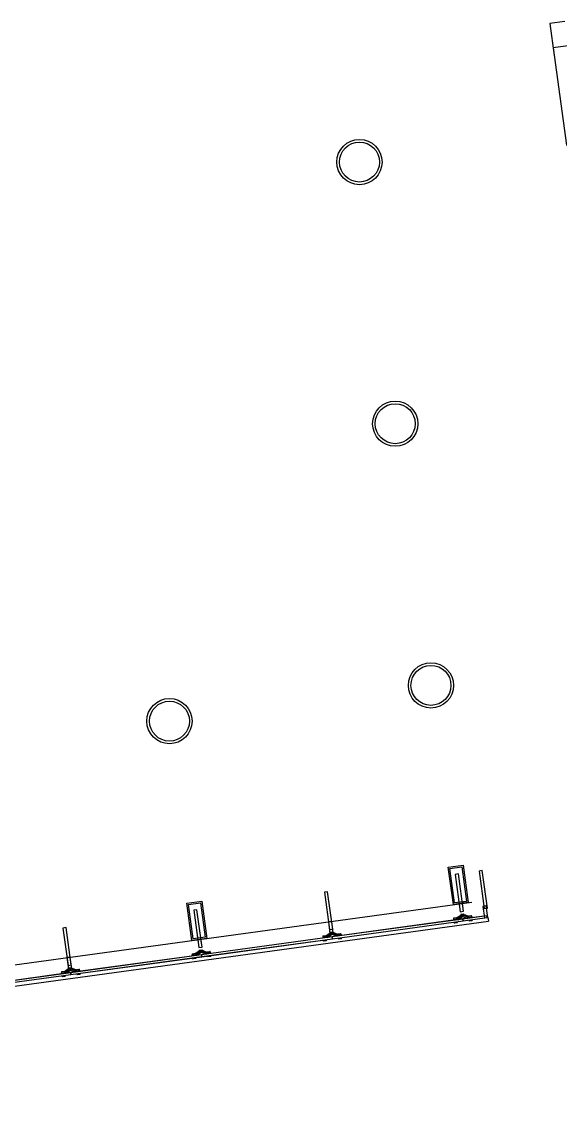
# Model space of a CAD drawing. Header units: millimetres. Extents: x -28081 to 142643, y -11740 to 128443.
# Drawn here: x -14614 to -7467, y 95449 to 109746 of the extents above; entities that cross this region are included whole.
import ezdxf

# ---------------------------------------------------------------- set-up
doc = ezdxf.new("R2010")
doc.units = ezdxf.units.MM
doc.header["$LTSCALE"] = 10
for name, color, linetype in [('A—墙体', 7, 'Continuous'), ('A—门窗', 135, 'Continuous'), ('E2-RI-5F$0$0S-SLAB-HOLE', 210, 'Continuous')]:
    doc.layers.add(name, color=color, linetype=linetype)
doc.layers.add('E-RF-5F$0$A-GLAZ', color=6, linetype='Continuous', lineweight=5)
doc.layers.get('E2-RI-5F$0$0S-SLAB-HOLE').off()

# ---------------------------------------------------------------- blocks, each defined once
blk = doc.blocks.new('E-RF-5F$0$System Panel - Glazed-10937702-E2 号楼五层平面图 5TH FLOOR PLAN')
at = {"layer": 'A—门窗'}
for p, q in [((160, -19.05), (-160, -19.05)), ((-160, -19.05), (-160, -44.45)), ((-160, -44.45), (160, -44.45)), ((160, -44.45), (160, -19.05))]:
    blk.add_line(p, q, dxfattribs=at)
blk = doc.blocks.new('E-RF-5F$0$Spider Panel - Spider Panel-V29-E2 号楼五层平面图 5TH FLOOR PLAN')
at = {"layer": 'A—门窗'}
for p, q in [((875, 0), (-875, 0)), ((875, -25), (875, 0)), ((-875, 0), (-875, -25)), ((-875, -25), (875, -25))]:
    blk.add_line(p, q, dxfattribs=at)
at = {"layer": 'E-RF-5F$0$A-GLAZ', "color": 8, "lineweight": 9}
for p, q in [((-1000, 15), (-1000, 0)), ((-1000, 15), (-993, 15)), ((-995, 30), (-995, 0)), ((-995, 30), (-989, 30)), ((-993, 15), (-957, 15)), ((-989, 30), (-955, 30)), ((-940, 15), (-957, 15)), ((-955, 26), (-910, 50)), ((-955, 0), (-955, 30)), ((-875, 50), (-940, 15)), ((-940, 0), (-875, 35)), ((-893, 50), (-910, 50)), ((-875, 50), (-910, 50)), ((-900, 50), (-900, 46)), ((-900, 50), (-900, 46)), ((-895, 65), (-895, 50)), ((-895, 65), (-889, 65)), ((-895, 65), (-895, 50)), ((-895, 65), (-861, 65)), ((-895, 65), (-895, 50)), ((-895, 65), (-861, 65)), ((-895, 65), (-895, 50)), ((-895, 65), (-889, 65)), ((-875, 50), (-893, 50)), ((-889, 65), (-855, 65)), ((-889, 65), (-855, 65)), ((-810, 15), (-875, 50)), ((-840, 50), (-875, 50)), ((-857, 50), (-875, 50)), ((-875, 35), (-810, 0)), ((-861, 65), (-855, 65)), ((-861, 65), (-855, 65)), ((-840, 50), (-857, 50)), ((-855, 50), (-855, 65)), ((-855, 50), (-855, 65)), ((-855, 50), (-855, 65)), ((-855, 50), (-855, 65)), ((-850, 46), (-850, 50)), ((-850, 46), (-850, 50)), ((-840, 50), (-795, 26)), ((-793, 15), (-810, 15)), ((-795, 30), (-795, 0)), ((-795, 30), (-761, 30)), ((-793, 15), (-757, 15)), ((-761, 30), (-755, 30)), ((-757, 15), (-750, 15)), ((-755, 0), (-755, 30)), ((-750, 0), (-750, 15)), ((750, 15), (750, 0)), ((750, 15), (757, 15)), ((755, 30), (755, 0)), ((755, 30), (761, 30)), ((757, 15), (793, 15)), ((761, 30), (795, 30)), ((810, 15), (793, 15)), ((795, 26), (825, 42)), ((795, 0), (795, 30)), ((860, 42), (810, 15)), ((810, 0), (875, 35)), ((875, 35), (940, 0)), ((940, 15), (890, 42)), ((925, 42), (955, 26)), ((957, 15), (940, 15)), ((955, 30), (955, 0)), ((955, 30), (989, 30)), ((957, 15), (993, 15)), ((989, 30), (995, 30)), ((993, 15), (1000, 15)), ((995, 0), (995, 30)), ((1000, 0), (1000, 15)), ((-995, -25), (-995, -40)), ((-989, -40), (-995, -40)), ((-955, -40), (-989, -40)), ((-955, -40), (-955, -25)), ((-795, -25), (-795, -40)), ((-761, -40), (-795, -40)), ((-755, -40), (-761, -40)), ((-755, -40), (-755, -25))]:
    blk.add_line(p, q, dxfattribs=at)
blk = doc.blocks.new('E-RF-5F$0$Spider Panel - Spider Panel-10937385-E2 号楼五层平面图 5TH FLOOR PLAN')
at = {"layer": 'A—门窗', "color": 8, "lineweight": 9}
for p, q in [((-1000, 15), (-1000, 0)), ((-1000, 15), (-993, 15)), ((-995, 30), (-995, 0)), ((-995, 30), (-989, 30)), ((-993, 15), (-957, 15)), ((-989, 30), (-955, 30)), ((-940, 15), (-957, 15)), ((-955, 26), (-910, 50)), ((-955, 0), (-955, 30)), ((-875, 50), (-940, 15)), ((-940, 0), (-875, 35)), ((-893, 50), (-910, 50)), ((-875, 50), (-910, 50)), ((-900, 50), (-900, 46)), ((-900, 50), (-900, 46)), ((-895, 65), (-895, 50)), ((-895, 65), (-889, 65)), ((-895, 65), (-895, 50)), ((-895, 65), (-861, 65)), ((-895, 65), (-895, 50)), ((-895, 65), (-861, 65)), ((-895, 65), (-895, 50)), ((-895, 65), (-889, 65)), ((-875, 50), (-893, 50)), ((-889, 65), (-855, 65)), ((-889, 65), (-855, 65)), ((-810, 15), (-875, 50)), ((-840, 50), (-875, 50)), ((-857, 50), (-875, 50)), ((-875, 35), (-810, 0)), ((-861, 65), (-855, 65)), ((-861, 65), (-855, 65)), ((-840, 50), (-857, 50)), ((-855, 50), (-855, 65)), ((-855, 50), (-855, 65)), ((-855, 50), (-855, 65)), ((-855, 50), (-855, 65)), ((-850, 46), (-850, 50)), ((-850, 46), (-850, 50)), ((-840, 50), (-795, 26)), ((-793, 15), (-810, 15)), ((-795, 30), (-795, 0)), ((-795, 30), (-761, 30)), ((-793, 15), (-757, 15)), ((-761, 30), (-755, 30)), ((-757, 15), (-750, 15)), ((-755, 0), (-755, 30)), ((-750, 0), (-750, 15)), ((750, 15), (750, 0)), ((750, 15), (757, 15)), ((755, 30), (755, 0)), ((755, 30), (761, 30)), ((757, 15), (793, 15)), ((761, 30), (795, 30)), ((810, 15), (793, 15)), ((795, 26), (840, 50)), ((795, 0), (795, 30)), ((875, 50), (810, 15)), ((810, 0), (875, 35)), ((857, 50), (840, 50)), ((875, 50), (840, 50)), ((850, 50), (850, 46)), ((850, 50), (850, 46)), ((855, 65), (855, 50)), ((855, 65), (861, 65)), ((855, 65), (855, 50)), ((855, 65), (889, 65)), ((855, 65), (855, 50)), ((855, 65), (889, 65)), ((855, 65), (855, 50)), ((855, 65), (861, 65)), ((875, 50), (857, 50)), ((861, 65), (895, 65)), ((861, 65), (895, 65)), ((940, 15), (875, 50)), ((910, 50), (875, 50)), ((893, 50), (875, 50)), ((875, 35), (940, 0)), ((889, 65), (895, 65)), ((889, 65), (895, 65)), ((910, 50), (893, 50)), ((895, 50), (895, 65)), ((895, 50), (895, 65)), ((895, 50), (895, 65)), ((895, 50), (895, 65)), ((900, 46), (900, 50)), ((900, 46), (900, 50)), ((910, 50), (955, 26)), ((957, 15), (940, 15)), ((955, 30), (955, 0)), ((955, 30), (989, 30)), ((957, 15), (993, 15)), ((989, 30), (995, 30)), ((993, 15), (1000, 15)), ((995, 0), (995, 30)), ((1000, 0), (1000, 15)), ((-995, -25), (-995, -40)), ((-989, -40), (-995, -40)), ((-955, -40), (-989, -40)), ((-955, -40), (-955, -25)), ((-795, -25), (-795, -40)), ((-761, -40), (-795, -40)), ((-755, -40), (-761, -40)), ((-755, -40), (-755, -25)), ((755, -25), (755, -40)), ((761, -40), (755, -40)), ((795, -40), (761, -40)), ((795, -40), (795, -25)), ((955, -25), (955, -40)), ((989, -40), (955, -40)), ((995, -40), (989, -40)), ((995, -40), (995, -25))]:
    blk.add_line(p, q, dxfattribs=at)
at = {"layer": 'A—门窗'}
for p, q in [((875, 0), (-875, 0)), ((-875, 0), (-875, -25)), ((-875, -25), (875, -25)), ((875, -25), (875, 0))]:
    blk.add_line(p, q, dxfattribs=at)
blk = doc.blocks.new('E-RF-5F$0$Spider Panel - Spider Panel-10937387-E2 号楼五层平面图 5TH FLOOR PLAN')
at = {"layer": 'A—门窗'}
for p, q in [((875, 0), (-875, 0)), ((-875, 0), (-875, -25)), ((-875, -25), (875, -25)), ((875, -25), (875, 0))]:
    blk.add_line(p, q, dxfattribs=at)
at = {"layer": 'E-RF-5F$0$A-GLAZ', "color": 8, "lineweight": 9}
for p, q in [((-1000, 15), (-1000, 0)), ((-1000, 15), (-993, 15)), ((-995, 30), (-995, 0)), ((-995, 30), (-989, 30)), ((-993, 15), (-957, 15)), ((-989, 30), (-955, 30)), ((-940, 15), (-957, 15)), ((-955, 26), (-910, 50)), ((-955, 0), (-955, 30)), ((-875, 50), (-940, 15)), ((-940, 0), (-875, 35)), ((-893, 50), (-910, 50)), ((-875, 50), (-910, 50)), ((-900, 50), (-900, 46)), ((-900, 50), (-900, 46)), ((-895, 65), (-895, 50)), ((-895, 65), (-889, 65)), ((-895, 65), (-895, 50)), ((-895, 65), (-861, 65)), ((-895, 65), (-895, 50)), ((-895, 65), (-861, 65)), ((-895, 65), (-895, 50)), ((-895, 65), (-889, 65)), ((-875, 50), (-893, 50)), ((-889, 65), (-855, 65)), ((-889, 65), (-855, 65)), ((-810, 15), (-875, 50)), ((-840, 50), (-875, 50)), ((-857, 50), (-875, 50)), ((-875, 35), (-810, 0)), ((-861, 65), (-855, 65)), ((-861, 65), (-855, 65)), ((-840, 50), (-857, 50)), ((-855, 50), (-855, 65)), ((-855, 50), (-855, 65)), ((-855, 50), (-855, 65)), ((-855, 50), (-855, 65)), ((-850, 46), (-850, 50)), ((-850, 46), (-850, 50)), ((-840, 50), (-795, 26)), ((-793, 15), (-810, 15)), ((-795, 30), (-795, 0)), ((-795, 30), (-761, 30)), ((-793, 15), (-757, 15)), ((-761, 30), (-755, 30)), ((-757, 15), (-750, 15)), ((-755, 0), (-755, 30)), ((-750, 0), (-750, 15)), ((750, 15), (750, 0)), ((750, 15), (757, 15)), ((755, 30), (755, 0)), ((755, 30), (761, 30)), ((757, 15), (793, 15)), ((761, 30), (795, 30)), ((810, 15), (793, 15)), ((795, 26), (840, 50)), ((795, 0), (795, 30)), ((875, 50), (810, 15)), ((810, 0), (875, 35)), ((857, 50), (840, 50)), ((875, 50), (840, 50)), ((850, 50), (850, 46)), ((850, 50), (850, 46)), ((855, 65), (855, 50)), ((855, 65), (861, 65)), ((855, 65), (855, 50)), ((855, 65), (889, 65)), ((855, 65), (855, 50)), ((855, 65), (889, 65)), ((855, 65), (855, 50)), ((855, 65), (861, 65)), ((875, 50), (857, 50)), ((861, 65), (895, 65)), ((861, 65), (895, 65)), ((940, 15), (875, 50)), ((910, 50), (875, 50)), ((893, 50), (875, 50)), ((875, 35), (940, 0)), ((889, 65), (895, 65)), ((889, 65), (895, 65)), ((910, 50), (893, 50)), ((895, 50), (895, 65)), ((895, 50), (895, 65)), ((895, 50), (895, 65)), ((895, 50), (895, 65)), ((900, 46), (900, 50)), ((900, 46), (900, 50)), ((910, 50), (955, 26)), ((957, 15), (940, 15)), ((955, 30), (955, 0)), ((955, 30), (989, 30)), ((957, 15), (993, 15)), ((989, 30), (995, 30)), ((993, 15), (1000, 15)), ((995, 0), (995, 30)), ((1000, 0), (1000, 15)), ((-995, -25), (-995, -40)), ((-989, -40), (-995, -40)), ((-955, -40), (-989, -40)), ((-955, -40), (-955, -25)), ((-795, -25), (-795, -40)), ((-761, -40), (-795, -40)), ((-755, -40), (-761, -40)), ((-755, -40), (-755, -25)), ((755, -25), (755, -40)), ((761, -40), (755, -40)), ((795, -40), (761, -40)), ((795, -40), (795, -25)), ((955, -25), (955, -40)), ((989, -40), (955, -40)), ((995, -40), (989, -40)), ((995, -40), (995, -25))]:
    blk.add_line(p, q, dxfattribs=at)
blk = doc.blocks.new('E-RF-5F$0$Spider Panel - Spider Panel-10937386-E2 号楼五层平面图 5TH FLOOR PLAN')
at = {"layer": 'A—门窗'}
for p, q in [((875, 0), (-875, 0)), ((875, -25), (875, 0)), ((-875, 0), (-875, -25)), ((-875, -25), (875, -25))]:
    blk.add_line(p, q, dxfattribs=at)
at = {"layer": 'E-RF-5F$0$A-GLAZ', "color": 8, "lineweight": 9}
for p, q in [((-1000, 15), (-1000, 0)), ((-1000, 15), (-993, 15)), ((-995, 30), (-995, 0)), ((-995, 30), (-989, 30)), ((-993, 15), (-957, 15)), ((-989, 30), (-955, 30)), ((-940, 15), (-957, 15)), ((-955, 26), (-910, 50)), ((-955, 0), (-955, 30)), ((-875, 50), (-940, 15)), ((-940, 0), (-875, 35)), ((-893, 50), (-910, 50)), ((-875, 50), (-910, 50)), ((-900, 50), (-900, 46)), ((-900, 50), (-900, 46)), ((-895, 65), (-895, 50)), ((-895, 65), (-889, 65)), ((-895, 65), (-895, 50)), ((-895, 65), (-861, 65)), ((-895, 65), (-895, 50)), ((-895, 65), (-861, 65)), ((-895, 65), (-895, 50)), ((-895, 65), (-889, 65)), ((-875, 50), (-893, 50)), ((-889, 65), (-855, 65)), ((-889, 65), (-855, 65)), ((-810, 15), (-875, 50)), ((-840, 50), (-875, 50)), ((-857, 50), (-875, 50)), ((-875, 35), (-810, 0)), ((-861, 65), (-855, 65)), ((-861, 65), (-855, 65)), ((-840, 50), (-857, 50)), ((-855, 50), (-855, 65)), ((-855, 50), (-855, 65)), ((-855, 50), (-855, 65)), ((-855, 50), (-855, 65)), ((-850, 46), (-850, 50)), ((-850, 46), (-850, 50)), ((-840, 50), (-795, 26)), ((-793, 15), (-810, 15)), ((-795, 30), (-795, 0)), ((-795, 30), (-761, 30)), ((-793, 15), (-757, 15)), ((-761, 30), (-755, 30)), ((-757, 15), (-750, 15)), ((-755, 0), (-755, 30)), ((-750, 0), (-750, 15)), ((750, 15), (750, 0)), ((750, 15), (757, 15)), ((755, 30), (755, 0)), ((755, 30), (761, 30)), ((757, 15), (793, 15)), ((761, 30), (795, 30)), ((810, 15), (793, 15)), ((795, 26), (840, 50)), ((795, 0), (795, 30)), ((875, 50), (810, 15)), ((810, 0), (875, 35)), ((857, 50), (840, 50)), ((875, 50), (840, 50)), ((850, 50), (850, 46)), ((850, 50), (850, 46)), ((855, 65), (855, 50)), ((855, 65), (861, 65)), ((855, 65), (855, 50)), ((855, 65), (889, 65)), ((855, 65), (855, 50)), ((855, 65), (889, 65)), ((855, 65), (855, 50)), ((855, 65), (861, 65)), ((875, 50), (857, 50)), ((861, 65), (895, 65)), ((861, 65), (895, 65)), ((940, 15), (875, 50)), ((910, 50), (875, 50)), ((893, 50), (875, 50)), ((875, 35), (940, 0)), ((889, 65), (895, 65)), ((889, 65), (895, 65)), ((910, 50), (893, 50)), ((895, 50), (895, 65)), ((895, 50), (895, 65)), ((895, 50), (895, 65)), ((895, 50), (895, 65)), ((900, 46), (900, 50)), ((900, 46), (900, 50)), ((910, 50), (955, 26)), ((957, 15), (940, 15)), ((955, 30), (955, 0)), ((955, 30), (989, 30)), ((957, 15), (993, 15)), ((989, 30), (995, 30)), ((993, 15), (1000, 15)), ((995, 0), (995, 30)), ((1000, 0), (1000, 15)), ((-995, -25), (-995, -40)), ((-989, -40), (-995, -40)), ((-955, -40), (-989, -40)), ((-955, -40), (-955, -25)), ((-795, -25), (-795, -40)), ((-761, -40), (-795, -40)), ((-755, -40), (-761, -40)), ((-755, -40), (-755, -25)), ((755, -25), (755, -40)), ((761, -40), (755, -40)), ((795, -40), (761, -40)), ((795, -40), (795, -25)), ((955, -25), (955, -40)), ((989, -40), (955, -40)), ((995, -40), (989, -40)), ((995, -40), (995, -25))]:
    blk.add_line(p, q, dxfattribs=at)
blk = doc.blocks.new('E2-RI-5F$0$200x500')
at = {"layer": 'A—门窗', "elevation": 0}
blk.add_lwpolyline([(11654895, -6112598), (11654827, -6112103), (11655025, -6112076), (11655093, -6112571), (11654895, -6112598)], dxfattribs=at)
blk.add_lwpolyline([(11654912, -6112576), (11654850, -6112120), (11655008, -6112098), (11655071, -6112554)], close=True, dxfattribs=at)
blk = doc.blocks.new('E-COLS-F5')
at = {"layer": 'A—墙体'}
blk.add_lwpolyline([(11701351, -6097548), (11701527, -6098836), (11702320, -6098727), (11702144, -6097439)], close=True, dxfattribs=at)
for centre, radius in [((11698782, -6099060), 300), ((11698782, -6099060), 265), ((11699256, -6102527), 300), ((11699256, -6102527), 265), ((11699730, -6105995), 300), ((11699730, -6105995), 265), ((11696262, -6106469), 300), ((11696262, -6106469), 265)]:
    blk.add_circle(centre, radius, dxfattribs=at)

msp = doc.modelspace()

# ---------------------------------------------------------------- linework, layer by layer
at = {"layer": 'A—墙体'}
for p, q in [((-7409, 109746), (-7607, 109719)), ((-7607, 109719), (-7550, 109298))]:
    msp.add_line(p, q, dxfattribs=at)
at = {"layer": 'A—门窗', "extrusion": (0, 0, -1)}
for p, q in [((-8820, 98450), (-8863, 98444)), ((-8820, 98450), (-8863, 98444)), ((-8863, 98444), (-8796, 97949)), ((-8863, 98444), (-8796, 97949)), ((-8752, 97955), (-8820, 98450)), ((-8752, 97955), (-8820, 98450)), ((-8503, 98494), (-8546, 98488)), ((-8503, 98494), (-8546, 98488)), ((-8546, 98488), (-8479, 97992)), ((-8546, 98488), (-8479, 97992)), ((-8435, 97998), (-8503, 98494)), ((-8435, 97998), (-8503, 98494)), ((-10554, 98213), (-10597, 98207)), ((-10554, 98213), (-10597, 98207)), ((-10597, 98207), (-10530, 97712)), ((-10597, 98207), (-10530, 97712)), ((-10486, 97718), (-10554, 98213)), ((-10486, 97718), (-10554, 98213)), ((-12288, 97976), (-12331, 97970)), ((-12288, 97976), (-12331, 97970)), ((-12331, 97970), (-12263, 97475)), ((-12331, 97970), (-12263, 97475)), ((-12220, 97481), (-12288, 97976)), ((-12220, 97481), (-12288, 97976)), ((-8450, 98026), (-8494, 98020)), ((-8494, 98020), (-8473, 97867)), ((-8479, 97992), (-8435, 97998)), ((-8479, 97992), (-8435, 97998)), ((-8429, 97873), (-8450, 98026)), ((-10500, 97822), (-10544, 97816)), ((-10544, 97816), (-10523, 97663)), ((-10479, 97668), (-10500, 97822)), ((-8789, 97899), (-8745, 97905)), ((-8473, 97867), (-8429, 97873)), ((-14021, 97739), (-14065, 97733)), ((-14021, 97739), (-14065, 97733)), ((-14065, 97733), (-13997, 97238)), ((-14065, 97733), (-13997, 97238)), ((-13954, 97244), (-14021, 97739)), ((-13954, 97244), (-14021, 97739)), ((-10530, 97712), (-10486, 97718)), ((-10530, 97712), (-10486, 97718)), ((-10523, 97663), (-10479, 97668)), ((-12263, 97475), (-12220, 97481)), ((-12263, 97475), (-12220, 97481)), ((-13968, 97348), (-14012, 97342)), ((-14012, 97342), (-13991, 97189)), ((-13997, 97238), (-13954, 97244)), ((-13997, 97238), (-13954, 97244)), ((-13947, 97194), (-13968, 97348)), ((-13991, 97189), (-13947, 97194))]:
    msp.add_line(p, q, dxfattribs=at)
at = {"layer": 'A—门窗'}
for p, q in [((-25552, 95764, 0), (-8640, 98076, 0)), ((-25792, 95449), (-8422, 97823)), ((-8760, 97853), (-10494, 97616)), ((-10491, 97591), (-8757, 97828)), ((-8886, 97851), (-8879, 97852)), ((-8886, 97851), (-8879, 97852)), ((-8886, 97851), (-8884, 97836)), ((-8886, 97851), (-8884, 97836)), ((-8883, 97866), (-8878, 97867)), ((-8883, 97866), (-8878, 97867)), ((-8883, 97866), (-8879, 97836)), ((-8883, 97866), (-8879, 97836)), ((-8879, 97852), (-8844, 97856)), ((-8879, 97852), (-8844, 97856)), ((-8878, 97867), (-8844, 97872)), ((-8878, 97867), (-8844, 97872)), ((-8876, 97811), (-8874, 97796)), ((-8876, 97811), (-8874, 97796)), ((-8868, 97797), (-8874, 97796)), ((-8868, 97797), (-8874, 97796)), ((-8834, 97802), (-8868, 97797)), ((-8834, 97802), (-8868, 97797)), ((-8840, 97842), (-8844, 97872)), ((-8840, 97842), (-8844, 97872)), ((-8826, 97859), (-8844, 97856)), ((-8826, 97859), (-8844, 97856)), ((-8843, 97867), (-8802, 97897)), ((-8843, 97867), (-8802, 97897)), ((-8834, 97802), (-8836, 97817)), ((-8834, 97802), (-8836, 97817)), ((-8767, 97902), (-8826, 97859)), ((-8767, 97902), (-8826, 97859)), ((-8824, 97844), (-8765, 97887)), ((-8824, 97844), (-8765, 97887)), ((-8767, 97902), (-8802, 97897)), ((-8767, 97902), (-8802, 97897)), ((-8785, 97900), (-8802, 97897)), ((-8785, 97900), (-8802, 97897)), ((-8792, 97899), (-8791, 97895)), ((-8792, 97899), (-8791, 97895)), ((-8792, 97899), (-8791, 97895)), ((-8792, 97899), (-8791, 97895)), ((-8789, 97914), (-8755, 97919)), ((-8789, 97914), (-8755, 97919)), ((-8789, 97914), (-8755, 97919)), ((-8789, 97914), (-8755, 97919)), ((-8789, 97914), (-8783, 97915)), ((-8789, 97914), (-8783, 97915)), ((-8789, 97914), (-8783, 97915)), ((-8789, 97914), (-8783, 97915)), ((-8789, 97914), (-8787, 97899)), ((-8789, 97914), (-8787, 97899)), ((-8789, 97914), (-8787, 97899)), ((-8789, 97914), (-8787, 97899)), ((-8789, 97914), (-8787, 97899)), ((-8789, 97914), (-8787, 97899)), ((-8789, 97914), (-8787, 97899)), ((-8789, 97914), (-8787, 97899)), ((-8767, 97902), (-8785, 97900)), ((-8767, 97902), (-8785, 97900)), ((-8783, 97915), (-8749, 97920)), ((-8783, 97915), (-8749, 97920)), ((-8783, 97915), (-8749, 97920)), ((-8783, 97915), (-8749, 97920)), ((-8732, 97907), (-8767, 97902)), ((-8732, 97907), (-8767, 97902)), ((-8750, 97905), (-8767, 97902)), ((-8750, 97905), (-8767, 97902)), ((-8698, 97876), (-8767, 97902)), ((-8698, 97876), (-8767, 97902)), ((-8765, 97887), (-8696, 97861)), ((-8765, 97887), (-8696, 97861)), ((-8443, 97896), (-8760, 97853)), ((-8760, 97853), (-8757, 97827)), ((-8757, 97827), (-8760, 97853)), ((-8757, 97828), (-8440, 97871)), ((-8755, 97919), (-8749, 97920)), ((-8755, 97919), (-8749, 97920)), ((-8755, 97919), (-8749, 97920)), ((-8755, 97919), (-8749, 97920)), ((-8732, 97907), (-8750, 97905)), ((-8732, 97907), (-8750, 97905)), ((-8747, 97905), (-8749, 97920)), ((-8747, 97905), (-8749, 97920)), ((-8747, 97905), (-8749, 97920)), ((-8747, 97905), (-8749, 97920)), ((-8747, 97905), (-8749, 97920)), ((-8747, 97905), (-8749, 97920)), ((-8747, 97905), (-8749, 97920)), ((-8747, 97905), (-8749, 97920)), ((-8742, 97902), (-8742, 97906)), ((-8742, 97902), (-8742, 97906)), ((-8742, 97902), (-8742, 97906)), ((-8742, 97902), (-8742, 97906)), ((-8732, 97907), (-8685, 97889)), ((-8732, 97907), (-8685, 97889)), ((-8681, 97879), (-8698, 97876)), ((-8681, 97879), (-8698, 97876)), ((-8685, 97893), (-8651, 97898)), ((-8685, 97893), (-8651, 97898)), ((-8685, 97893), (-8681, 97863)), ((-8685, 97893), (-8681, 97863)), ((-8681, 97879), (-8646, 97883)), ((-8681, 97879), (-8646, 97883)), ((-8678, 97838), (-8676, 97823)), ((-8678, 97838), (-8676, 97823)), ((-8642, 97828), (-8676, 97823)), ((-8642, 97828), (-8676, 97823)), ((-8651, 97898), (-8646, 97899)), ((-8651, 97898), (-8646, 97899)), ((-8641, 97869), (-8646, 97899)), ((-8641, 97869), (-8646, 97899)), ((-8646, 97883), (-8639, 97884)), ((-8646, 97883), (-8639, 97884)), ((-8636, 97829), (-8642, 97828)), ((-8636, 97829), (-8642, 97828)), ((-8637, 97870), (-8639, 97884)), ((-8637, 97870), (-8639, 97884)), ((-8636, 97829), (-8638, 97844)), ((-8636, 97829), (-8638, 97844)), ((-8440, 97871), (-8443, 97896)), ((-10577, 97631), (-10536, 97661)), ((-10577, 97631), (-10536, 97661)), ((-10501, 97665), (-10560, 97622)), ((-10501, 97665), (-10560, 97622)), ((-10558, 97607), (-10499, 97650)), ((-10558, 97607), (-10499, 97650)), ((-10501, 97665), (-10536, 97661)), ((-10501, 97665), (-10536, 97661)), ((-10519, 97663), (-10536, 97661)), ((-10519, 97663), (-10536, 97661)), ((-10526, 97662), (-10525, 97658)), ((-10526, 97662), (-10525, 97658)), ((-10526, 97662), (-10525, 97658)), ((-10526, 97662), (-10525, 97658)), ((-10523, 97677), (-10489, 97682)), ((-10523, 97677), (-10489, 97682)), ((-10523, 97677), (-10489, 97682)), ((-10523, 97677), (-10489, 97682)), ((-10523, 97677), (-10517, 97678)), ((-10523, 97677), (-10517, 97678)), ((-10523, 97677), (-10517, 97678)), ((-10523, 97677), (-10517, 97678)), ((-10523, 97677), (-10521, 97663)), ((-10523, 97677), (-10521, 97663)), ((-10523, 97677), (-10521, 97663)), ((-10523, 97677), (-10521, 97663)), ((-10523, 97677), (-10521, 97663)), ((-10523, 97677), (-10521, 97663)), ((-10523, 97677), (-10521, 97663)), ((-10523, 97677), (-10521, 97663)), ((-10501, 97665), (-10519, 97663)), ((-10501, 97665), (-10519, 97663)), ((-10517, 97678), (-10483, 97683)), ((-10517, 97678), (-10483, 97683)), ((-10517, 97678), (-10483, 97683)), ((-10517, 97678), (-10483, 97683)), ((-10466, 97670), (-10501, 97665)), ((-10466, 97670), (-10501, 97665)), ((-10484, 97668), (-10501, 97665)), ((-10484, 97668), (-10501, 97665)), ((-10432, 97639), (-10501, 97665)), ((-10432, 97639), (-10501, 97665)), ((-10499, 97650), (-10430, 97625)), ((-10499, 97650), (-10430, 97625)), ((-10489, 97682), (-10483, 97683)), ((-10489, 97682), (-10483, 97683)), ((-10489, 97682), (-10483, 97683)), ((-10489, 97682), (-10483, 97683)), ((-10466, 97670), (-10484, 97668)), ((-10466, 97670), (-10484, 97668)), ((-10481, 97668), (-10483, 97683)), ((-10481, 97668), (-10483, 97683)), ((-10481, 97668), (-10483, 97683)), ((-10481, 97668), (-10483, 97683)), ((-10481, 97668), (-10483, 97683)), ((-10481, 97668), (-10483, 97683)), ((-10481, 97668), (-10483, 97683)), ((-10481, 97668), (-10483, 97683)), ((-10476, 97665), (-10476, 97669)), ((-10476, 97665), (-10476, 97669)), ((-10476, 97665), (-10476, 97669)), ((-10476, 97665), (-10476, 97669)), ((-10466, 97670), (-10418, 97652)), ((-10466, 97670), (-10418, 97652)), ((-10419, 97656), (-10385, 97661)), ((-10419, 97656), (-10385, 97661)), ((-10419, 97656), (-10415, 97627)), ((-10419, 97656), (-10415, 97627)), ((-10385, 97661), (-10379, 97662)), ((-10385, 97661), (-10379, 97662)), ((-10375, 97632), (-10379, 97662)), ((-10375, 97632), (-10379, 97662)), ((-10494, 97616), (-12228, 97379)), ((-12225, 97354), (-10491, 97591)), ((-10620, 97614), (-10613, 97615)), ((-10620, 97614), (-10613, 97615)), ((-10620, 97614), (-10618, 97599)), ((-10620, 97614), (-10618, 97599)), ((-10617, 97629), (-10611, 97630)), ((-10617, 97629), (-10611, 97630)), ((-10617, 97629), (-10613, 97600)), ((-10617, 97629), (-10613, 97600)), ((-10613, 97615), (-10578, 97620)), ((-10613, 97615), (-10578, 97620)), ((-10611, 97630), (-10578, 97635)), ((-10611, 97630), (-10578, 97635)), ((-10610, 97574), (-10608, 97559)), ((-10610, 97574), (-10608, 97559)), ((-10602, 97560), (-10608, 97559)), ((-10602, 97560), (-10608, 97559)), ((-10568, 97565), (-10602, 97560)), ((-10568, 97565), (-10602, 97560)), ((-10574, 97605), (-10578, 97635)), ((-10574, 97605), (-10578, 97635)), ((-10560, 97622), (-10578, 97620)), ((-10560, 97622), (-10578, 97620)), ((-10568, 97565), (-10570, 97580)), ((-10568, 97565), (-10570, 97580)), ((-10494, 97616), (-10491, 97591)), ((-10491, 97591), (-10494, 97616)), ((-10415, 97642), (-10432, 97639)), ((-10415, 97642), (-10432, 97639)), ((-10415, 97642), (-10380, 97647)), ((-10415, 97642), (-10380, 97647)), ((-10412, 97601), (-10410, 97587)), ((-10412, 97601), (-10410, 97587)), ((-10376, 97591), (-10410, 97587)), ((-10376, 97591), (-10410, 97587)), ((-10380, 97647), (-10372, 97648)), ((-10380, 97647), (-10372, 97648)), ((-10370, 97592), (-10376, 97591)), ((-10370, 97592), (-10376, 97591)), ((-10370, 97633), (-10372, 97648)), ((-10370, 97633), (-10372, 97648)), ((-10370, 97592), (-10372, 97607)), ((-10370, 97592), (-10372, 97607)), ((-12228, 97379), (-13962, 97142)), ((-12354, 97377), (-12347, 97378)), ((-12354, 97377), (-12347, 97378)), ((-12354, 97377), (-12352, 97362)), ((-12354, 97377), (-12352, 97362)), ((-12351, 97392), (-12345, 97393)), ((-12351, 97392), (-12345, 97393)), ((-12351, 97392), (-12347, 97363)), ((-12351, 97392), (-12347, 97363)), ((-12347, 97378), (-12312, 97383)), ((-12347, 97378), (-12312, 97383)), ((-12345, 97393), (-12311, 97398)), ((-12345, 97393), (-12311, 97398)), ((-12294, 97385), (-12312, 97383)), ((-12294, 97385), (-12312, 97383)), ((-12311, 97394), (-12270, 97424)), ((-12311, 97394), (-12270, 97424)), ((-12307, 97368), (-12311, 97398)), ((-12307, 97368), (-12311, 97398)), ((-12235, 97428), (-12294, 97385)), ((-12235, 97428), (-12294, 97385)), ((-12292, 97370), (-12233, 97413)), ((-12292, 97370), (-12233, 97413)), ((-12235, 97428), (-12270, 97424)), ((-12235, 97428), (-12270, 97424)), ((-12252, 97426), (-12270, 97424)), ((-12252, 97426), (-12270, 97424)), ((-12260, 97425), (-12259, 97421)), ((-12260, 97425), (-12259, 97421)), ((-12260, 97425), (-12259, 97421)), ((-12260, 97425), (-12259, 97421)), ((-12257, 97440), (-12223, 97445)), ((-12257, 97440), (-12223, 97445)), ((-12257, 97440), (-12223, 97445)), ((-12257, 97440), (-12223, 97445)), ((-12257, 97440), (-12251, 97441)), ((-12257, 97440), (-12251, 97441)), ((-12257, 97440), (-12251, 97441)), ((-12257, 97440), (-12251, 97441)), ((-12257, 97440), (-12255, 97426)), ((-12257, 97440), (-12255, 97426)), ((-12257, 97440), (-12255, 97426)), ((-12257, 97440), (-12255, 97426)), ((-12257, 97440), (-12255, 97426)), ((-12257, 97440), (-12255, 97426)), ((-12257, 97440), (-12255, 97426)), ((-12257, 97440), (-12255, 97426)), ((-12235, 97428), (-12252, 97426)), ((-12235, 97428), (-12252, 97426)), ((-12251, 97441), (-12217, 97446)), ((-12251, 97441), (-12217, 97446)), ((-12251, 97441), (-12217, 97446)), ((-12251, 97441), (-12217, 97446)), ((-12200, 97433), (-12235, 97428)), ((-12200, 97433), (-12235, 97428)), ((-12217, 97431), (-12235, 97428)), ((-12217, 97431), (-12235, 97428)), ((-12166, 97402), (-12235, 97428)), ((-12166, 97402), (-12235, 97428)), ((-12233, 97413), (-12164, 97388)), ((-12233, 97413), (-12164, 97388)), ((-12228, 97379), (-12225, 97354)), ((-12225, 97354), (-12228, 97379)), ((-12223, 97445), (-12217, 97446)), ((-12223, 97445), (-12217, 97446)), ((-12223, 97445), (-12217, 97446)), ((-12223, 97445), (-12217, 97446)), ((-12215, 97431), (-12217, 97446)), ((-12215, 97431), (-12217, 97446)), ((-12215, 97431), (-12217, 97446)), ((-12215, 97431), (-12217, 97446)), ((-12215, 97431), (-12217, 97446)), ((-12215, 97431), (-12217, 97446)), ((-12215, 97431), (-12217, 97446)), ((-12215, 97431), (-12217, 97446)), ((-12200, 97433), (-12217, 97431)), ((-12200, 97433), (-12217, 97431)), ((-12210, 97428), (-12210, 97432)), ((-12210, 97428), (-12210, 97432)), ((-12210, 97428), (-12210, 97432)), ((-12210, 97428), (-12210, 97432)), ((-12200, 97433), (-12152, 97415)), ((-12200, 97433), (-12152, 97415)), ((-12149, 97405), (-12166, 97402)), ((-12149, 97405), (-12166, 97402)), ((-12153, 97419), (-12119, 97424)), ((-12153, 97419), (-12119, 97424)), ((-12153, 97419), (-12149, 97390)), ((-12153, 97419), (-12149, 97390)), ((-12149, 97405), (-12114, 97410)), ((-12149, 97405), (-12114, 97410)), ((-12145, 97364), (-12143, 97350)), ((-12145, 97364), (-12143, 97350)), ((-12119, 97424), (-12113, 97425)), ((-12119, 97424), (-12113, 97425)), ((-12114, 97410), (-12106, 97411)), ((-12114, 97410), (-12106, 97411)), ((-12109, 97395), (-12113, 97425)), ((-12109, 97395), (-12113, 97425)), ((-12104, 97396), (-12106, 97411)), ((-12104, 97396), (-12106, 97411)), ((-12104, 97355), (-12106, 97370)), ((-12104, 97355), (-12106, 97370)), ((-13959, 97117), (-12225, 97354)), ((-12344, 97337), (-12342, 97323)), ((-12344, 97337), (-12342, 97323)), ((-12336, 97323), (-12342, 97323)), ((-12336, 97323), (-12342, 97323)), ((-12302, 97328), (-12336, 97323)), ((-12302, 97328), (-12336, 97323)), ((-12302, 97328), (-12304, 97343)), ((-12302, 97328), (-12304, 97343)), ((-12110, 97354), (-12143, 97350)), ((-12110, 97354), (-12143, 97350)), ((-12104, 97355), (-12110, 97354)), ((-12104, 97355), (-12110, 97354)), ((-13962, 97142), (-15696, 96905)), ((-15692, 96880), (-13959, 97117)), ((-14088, 97140), (-14081, 97141)), ((-14088, 97140), (-14081, 97141)), ((-14088, 97140), (-14086, 97125)), ((-14088, 97140), (-14086, 97125)), ((-14085, 97155), (-14079, 97156)), ((-14085, 97155), (-14079, 97156)), ((-14085, 97155), (-14081, 97126)), ((-14085, 97155), (-14081, 97126)), ((-14081, 97141), (-14046, 97146)), ((-14081, 97141), (-14046, 97146)), ((-14079, 97156), (-14045, 97161)), ((-14079, 97156), (-14045, 97161)), ((-14077, 97100), (-14075, 97086)), ((-14077, 97100), (-14075, 97086)), ((-14070, 97086), (-14075, 97086)), ((-14070, 97086), (-14075, 97086)), ((-14036, 97091), (-14070, 97086)), ((-14036, 97091), (-14070, 97086)), ((-14028, 97148), (-14046, 97146)), ((-14028, 97148), (-14046, 97146)), ((-14045, 97157), (-14004, 97187)), ((-14045, 97157), (-14004, 97187)), ((-14041, 97131), (-14045, 97161)), ((-14041, 97131), (-14045, 97161)), ((-14036, 97091), (-14038, 97106)), ((-14036, 97091), (-14038, 97106)), ((-13969, 97191), (-14028, 97148)), ((-13969, 97191), (-14028, 97148)), ((-14026, 97133), (-13967, 97176)), ((-14026, 97133), (-13967, 97176)), ((-13969, 97191), (-14004, 97187)), ((-13969, 97191), (-14004, 97187)), ((-13986, 97189), (-14004, 97187)), ((-13986, 97189), (-14004, 97187)), ((-13994, 97188), (-13993, 97184)), ((-13994, 97188), (-13993, 97184)), ((-13994, 97188), (-13993, 97184)), ((-13994, 97188), (-13993, 97184)), ((-13991, 97203), (-13957, 97208)), ((-13991, 97203), (-13957, 97208)), ((-13991, 97203), (-13957, 97208)), ((-13991, 97203), (-13957, 97208)), ((-13991, 97203), (-13985, 97204)), ((-13991, 97203), (-13985, 97204)), ((-13991, 97203), (-13985, 97204)), ((-13991, 97203), (-13985, 97204)), ((-13991, 97203), (-13989, 97189)), ((-13991, 97203), (-13989, 97189)), ((-13991, 97203), (-13989, 97189)), ((-13991, 97203), (-13989, 97189)), ((-13991, 97203), (-13989, 97189)), ((-13991, 97203), (-13989, 97189)), ((-13991, 97203), (-13989, 97189)), ((-13991, 97203), (-13989, 97189)), ((-13969, 97191), (-13986, 97189)), ((-13969, 97191), (-13986, 97189)), ((-13985, 97204), (-13951, 97209)), ((-13985, 97204), (-13951, 97209)), ((-13985, 97204), (-13951, 97209)), ((-13985, 97204), (-13951, 97209)), ((-13934, 97196), (-13969, 97191)), ((-13934, 97196), (-13969, 97191)), ((-13951, 97194), (-13969, 97191)), ((-13951, 97194), (-13969, 97191)), ((-13900, 97166), (-13969, 97191)), ((-13900, 97166), (-13969, 97191)), ((-13967, 97176), (-13898, 97151)), ((-13967, 97176), (-13898, 97151)), ((-13962, 97142), (-13959, 97117)), ((-13959, 97117), (-13962, 97142)), ((-13957, 97208), (-13951, 97209)), ((-13957, 97208), (-13951, 97209)), ((-13957, 97208), (-13951, 97209)), ((-13957, 97208), (-13951, 97209)), ((-13949, 97194), (-13951, 97209)), ((-13949, 97194), (-13951, 97209)), ((-13949, 97194), (-13951, 97209)), ((-13949, 97194), (-13951, 97209)), ((-13949, 97194), (-13951, 97209)), ((-13949, 97194), (-13951, 97209)), ((-13949, 97194), (-13951, 97209)), ((-13949, 97194), (-13951, 97209)), ((-13934, 97196), (-13951, 97194)), ((-13934, 97196), (-13951, 97194)), ((-13943, 97191), (-13944, 97195)), ((-13943, 97191), (-13944, 97195)), ((-13943, 97191), (-13944, 97195)), ((-13943, 97191), (-13944, 97195)), ((-13934, 97196), (-13886, 97178)), ((-13934, 97196), (-13886, 97178)), ((-13882, 97168), (-13900, 97166)), ((-13882, 97168), (-13900, 97166)), ((-13887, 97182), (-13853, 97187)), ((-13887, 97182), (-13853, 97187)), ((-13887, 97182), (-13883, 97153)), ((-13887, 97182), (-13883, 97153)), ((-13882, 97168), (-13847, 97173)), ((-13882, 97168), (-13847, 97173)), ((-13879, 97127), (-13877, 97113)), ((-13879, 97127), (-13877, 97113)), ((-13843, 97117), (-13877, 97113)), ((-13843, 97117), (-13877, 97113)), ((-13853, 97187), (-13847, 97188)), ((-13853, 97187), (-13847, 97188)), ((-13843, 97158), (-13847, 97188)), ((-13843, 97158), (-13847, 97188)), ((-13847, 97173), (-13840, 97174)), ((-13847, 97173), (-13840, 97174)), ((-13838, 97118), (-13843, 97117)), ((-13838, 97118), (-13843, 97117)), ((-13838, 97159), (-13840, 97174)), ((-13838, 97159), (-13840, 97174)), ((-13838, 97118), (-13840, 97133)), ((-13838, 97118), (-13840, 97133))]:
    msp.add_line(p, q, dxfattribs=at)
msp.add_lwpolyline([(-8796, 97949), (-8752, 97955), (-8766, 98059), (-8810, 98053)], close=True, dxfattribs=at)
msp.add_lwpolyline([(-8429, 97873), (-8422, 97823)], dxfattribs=at)
at = {"layer": 'A—门窗', "elevation": 0}
msp.add_lwpolyline([(-12263, 97475), (-12220, 97481), (-12234, 97585), (-12278, 97579)], close=True, dxfattribs=at)

# ---------------------------------------------------------------- block references
at = {"layer": 'A—墙体'}
msp.add_blockref('E-COLS-F5', (-11708914, 6206944), dxfattribs=at)
at = {"layer": 'E-RF-5F$0$A-GLAZ', "lineweight": 9, "rotation": 7.783339573422293}
for name, p in [('E-RF-5F$0$Spider Panel - Spider Panel-V29-E2 号楼五层平面图 5TH FLOOR PLAN', (-9627, 97734)), ('E-RF-5F$0$Spider Panel - Spider Panel-V29-E2 号楼五层平面图 5TH FLOOR PLAN', (-9627, 97734)), ('E-RF-5F$0$Spider Panel - Spider Panel-10937385-E2 号楼五层平面图 5TH FLOOR PLAN', (-11361, 97497)), ('E-RF-5F$0$Spider Panel - Spider Panel-10937385-E2 号楼五层平面图 5TH FLOOR PLAN', (-11361, 97497)), ('E-RF-5F$0$Spider Panel - Spider Panel-10937387-E2 号楼五层平面图 5TH FLOOR PLAN', (-13095, 97260)), ('E-RF-5F$0$Spider Panel - Spider Panel-10937387-E2 号楼五层平面图 5TH FLOOR PLAN', (-13095, 97260)), ('E-RF-5F$0$Spider Panel - Spider Panel-10937386-E2 号楼五层平面图 5TH FLOOR PLAN', (-14829, 97023)), ('E-RF-5F$0$Spider Panel - Spider Panel-10937386-E2 号楼五层平面图 5TH FLOOR PLAN', (-14829, 97023))]:
    msp.add_blockref(name, p, dxfattribs=at)
at = {"layer": 'E-RF-5F$0$A-GLAZ', "color": 8, "lineweight": 9, "rotation": 7.783339573422293}
msp.add_blockref('E-RF-5F$0$System Panel - Glazed-10937702-E2 号楼五层平面图 5TH FLOOR PLAN', (-8604, 97893), dxfattribs=at)
msp.add_blockref('E-RF-5F$0$System Panel - Glazed-10937702-E2 号楼五层平面图 5TH FLOOR PLAN', (-8604, 97893), dxfattribs=at)
at = {"layer": 'E2-RI-5F$0$0S-SLAB-HOLE'}
for p in [(-11663782, 6210641, 0), (-11667250, 6210167, 0)]:
    msp.add_blockref('E2-RI-5F$0$200x500', p, dxfattribs=at)

doc.saveas('drawing.dxf')
